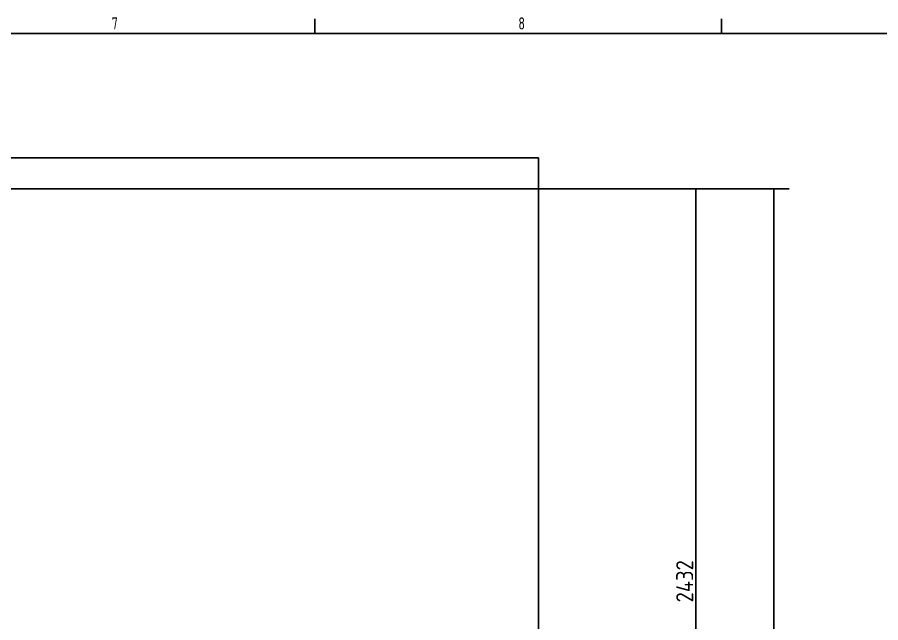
# Model space of a CAD drawing. Header units: millimetres. Extents: x 0 to 1189, y 0 to 841.
# Drawn here: x 533.4 to 710.7, y 710.1 to 834.3 of the extents above; entities that cross this region are included whole.
import ezdxf

# ---------------------------------------------------------------- set-up
doc = ezdxf.new("R2010")
doc.units = ezdxf.units.MM
doc.layers.add('1', color=7, linetype='CONTINUOUS', true_color=0xffffff)
doc.layers.add('162', color=7, linetype='CONTINUOUS', true_color=0xffffff)
doc.styles.add('iso-1', font='isocp.shx')
doc.dimstyles.get("Standard").update_dxf_attribs({"dimtxt": 0.18, "dimasz": 0.18, "dimexe": 0.18, "dimexo": 0.0625, "dimgap": 0.09, "dimtad": 0, "dimtih": 1, "dimtoh": 1, "dimdec": 4, "dimzin": 0, "dimdsep": 46, "dimtxsty": 'Standard', "dimcen": 0.09, "dimadec": 0, "dimazin": 0, "dimtfac": 1, "dimtdec": 4, "dimtofl": 0, "dimtmove": 0, "dimatfit": 3, "dimfxl": 1, "dimtolj": 1, "dimtzin": 0, "dimarcsym": 0})

# ---------------------------------------------------------------- blocks, each defined once
blk = doc.blocks.new('DimnDraft3D66')
at = {"layer": '1', "color": 152, "linetype": 'Continuous'}
blk.add_line((403.36, 799.14), (675.96, 799.14), dxfattribs=at)
at = {"layer": '1', "color": 27, "linetype": 'Continuous'}
blk.add_line((672.78, 799.14), (672.78, 637.03), dxfattribs=at)
blk.add_solid([(672.78, 799.14), (673.34, 795.97), (672.22, 795.97), (672.78, 799.14)], dxfattribs=at)
at = {"layer": '1', "color": 23, "linetype": 'Continuous', "insert": (672.21, 714.25), "char_height": 3.5, "attachment_point": 7, "rotation": 90, "line_spacing_factor": 0.963855, "style": 'iso-1'}
blk.add_mtext('\\W00.977;2432 ', dxfattribs=at)
blk = doc.blocks.new('DimnDraft3D12')
at = {"layer": '1', "color": 152, "linetype": 'Continuous', "transparency": 16777216}
for p, q in [((403.26, 799.14), (691.93, 799.14)), ((596.89, 478.9), (691.93, 478.9))]:
    blk.add_line(p, q, dxfattribs=at)
at = {"layer": '1', "color": 27, "linetype": 'Continuous', "transparency": 16777216}
blk.add_line((688.75, 478.9), (688.75, 799.14), dxfattribs=at)
for points in [[(688.75, 799.14), (689.31, 795.97), (688.19, 795.97), (688.75, 799.14)], [(688.75, 478.9), (688.19, 482.08), (689.31, 482.08), (688.75, 478.9)]]:
    blk.add_solid(points, dxfattribs=at)
at = {"layer": '1', "color": 23, "linetype": 'Continuous', "transparency": 16777216, "insert": (688.18, 634.98), "char_height": 3.5, "attachment_point": 7, "rotation": 90, "line_spacing_factor": 0.963855, "style": 'iso-1'}
blk.add_mtext('\\W01.000;4804 ', dxfattribs=at)

msp = doc.modelspace()

# ---------------------------------------------------------------- linework, layer by layer
at = {"layer": '1', "color": 251, "linetype": 'Continuous'}
for q in [(90.564, 805.493), (640.45, 472.551)]:
    msp.add_line((640.45, 805.493), q, dxfattribs=at)
at = {"layer": '162', "color": 163, "linetype": 'Continuous'}
for p, q in [((594.5, 831), (594.5, 834)), ((678, 831), (678, 834)), ((10, 831), (1179, 831))]:
    msp.add_line(p, q, dxfattribs=at)

# ---------------------------------------------------------------- block references
at = {"layer": '1', "color": 27, "linetype": 'Continuous'}
msp.add_blockref('DimnDraft3D66', (0, 0), dxfattribs=at)

# ---------------------------------------------------------------- texts
at = {"layer": '162', "color": 163, "linetype": 'Continuous', "char_height": 2.5, "attachment_point": 7, "line_spacing_factor": 0.963855, "style": 'iso-1'}
for s, insert in [('\\W00.795;7 ', (552.815, 831.821)), ('\\W00.795;8 ', (636.315, 831.821))]:
    msp.add_mtext(s, dxfattribs=dict(at, insert=insert))

# ---------------------------------------------------------------- dimensions: what is measured, and where the dimension line sits
at = {"layer": '1', "color": 27, "linetype": 'Continuous', "lineweight": -3}
dim = msp.add_linear_dim(base=(688.752, 799.143), p1=(596.889, 478.901), p2=(403.261, 799.143), angle=90, text='\\C23;4804', dimstyle='Standard', override={"dimtxt": 3.5, "dimasz": 3.175, "dimexe": 3.175, "dimexo": 1.5875, "dimgap": 1.75, "dimtad": 1, "dimtih": 0, "dimtoh": 0, "dimdec": 0, "dimzin": 8, "dimtxsty": 'iso-1', "dimsah": 1, "dimclrd": 27, "dimclre": 152, "dimclrt": 23, "dimtm": -0.005, "dimtdec": 3, "dimtofl": 1, "dimtmove": 0}, dxfattribs=at)
dim.commit()
dim.dimension.update_dxf_attribs({"geometry": 'DimnDraft3D12', "text_midpoint": (688.752, 639.022), "dimtype": 160})

doc.saveas('drawing.dxf')
